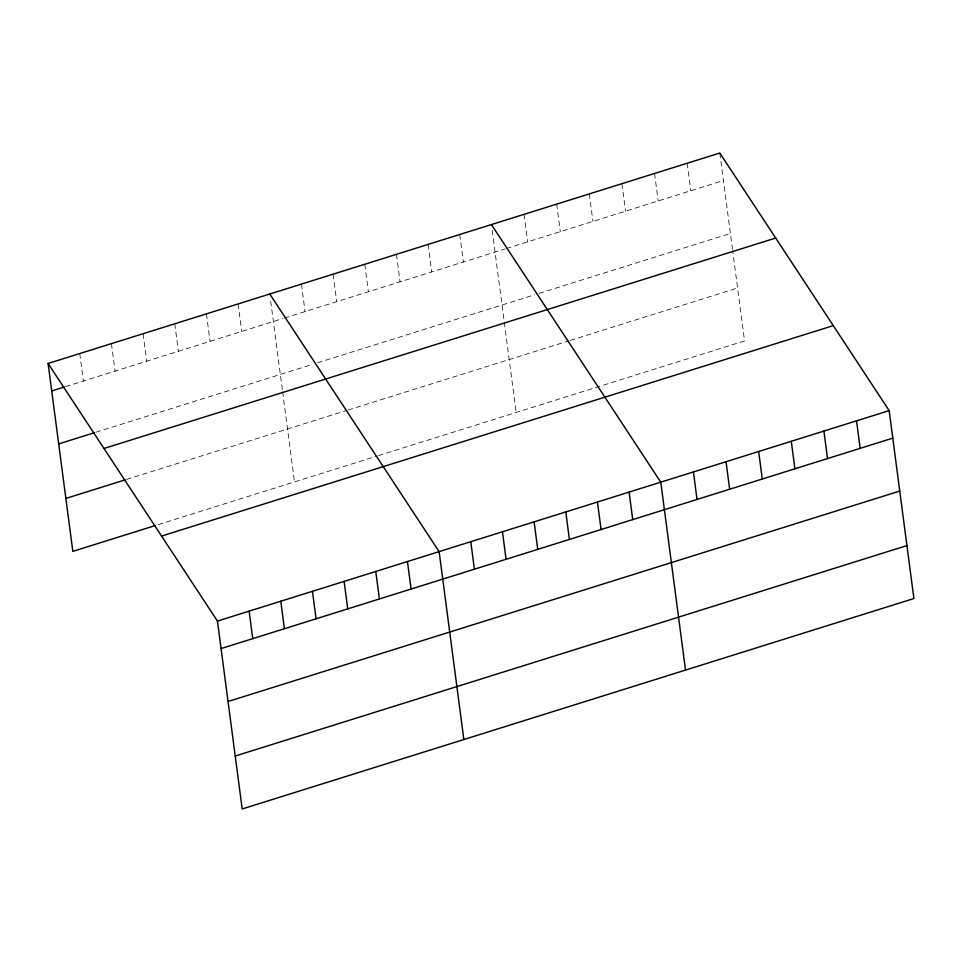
<?xml version="1.0" encoding="UTF-8"?>
<svg xmlns="http://www.w3.org/2000/svg" width="962" height="962" viewBox="0 0 962 962"><rect width="100%" height="100%" fill="white"/><g stroke="black" fill="none" stroke-linecap="round" stroke-linejoin="round"><path stroke-width="0.72" stroke-dasharray="4.81 3.61" d="M65.488 386.652L283.02 318.494M284.403 318.061L504.978 248.966M506.397 248.521L723.436 180.519M95.863 432.251L312.025 364.526M317.532 362.806L534.644 294.781M538.9 293.458L730.398 233.453M126.443 479.461L346.741 410.437M348.112 410.016L568.77 340.885M570.189 340.44L737.577 287.999M158.201 524.627L377.116 456.048M378.487 455.615L744.552 340.933L732.671 250.685M719.804 153.03L732.479 249.242M687.181 163.251L690.8 190.741M654.557 173.473L658.176 200.962M621.933 183.694L625.553 211.183M589.309 193.915L592.929 221.404M556.685 204.136L560.305 231.626M524.049 214.358L527.681 241.847M492.195 230.363L504.1 320.791M504.28 322.234L516.173 412.482M459.764 234.5L463.383 261.989M428.102 244.42L431.722 271.909M396.428 254.341L400.048 281.83M364.766 264.261L368.386 291.751M333.092 274.182L336.712 301.671M301.431 284.103L305.05 311.592M270.719 301.25L282.431 390.235M282.624 391.678L294.504 481.926M238.095 303.944L241.715 331.433M206.433 313.865L210.053 341.354M174.771 323.785L178.391 351.274M143.097 333.706L146.717 361.195M111.436 343.626L115.055 371.116M79.762 353.547L83.381 381.036"/><path stroke-width="1.44" d="M48.1 363.468L719.804 153.03L889.165 410.63L913.9 598.532L242.196 808.97L217.448 621.067L48.1 363.468L72.835 551.37L155.447 525.492M51.72 390.957L64.117 387.085M58.694 443.891L94.48 432.684M103.98 448.472L775.697 238.035M65.873 498.436L125.072 479.882M161.568 536.062L833.272 325.625M217.448 621.067L889.165 410.63M221.068 648.568L892.784 438.131M228.042 701.502L899.747 491.065M235.221 756.036L906.925 545.598M491.426 224.579L660.786 482.178L685.521 670.081M269.769 294.023L439.117 551.623L463.852 739.525M856.541 420.851L860.16 448.352M823.905 431.072L827.524 458.573M791.281 441.293L794.901 468.795M758.657 451.515L762.277 479.016M726.033 461.736L729.653 489.237M693.41 471.957L697.029 499.458M629.112 492.099L632.731 519.6M597.45 502.02L601.07 529.521M565.776 511.94L569.396 539.442M534.114 521.861L537.734 549.362M502.453 531.782L506.072 559.283M470.779 541.702L474.398 569.203M407.455 561.543L411.075 589.045M375.781 571.464L379.401 598.965M344.119 581.385L347.739 608.886M312.446 591.305L316.065 618.807M280.784 601.226L284.403 628.727M249.122 611.147L252.741 638.648"/></g></svg>
